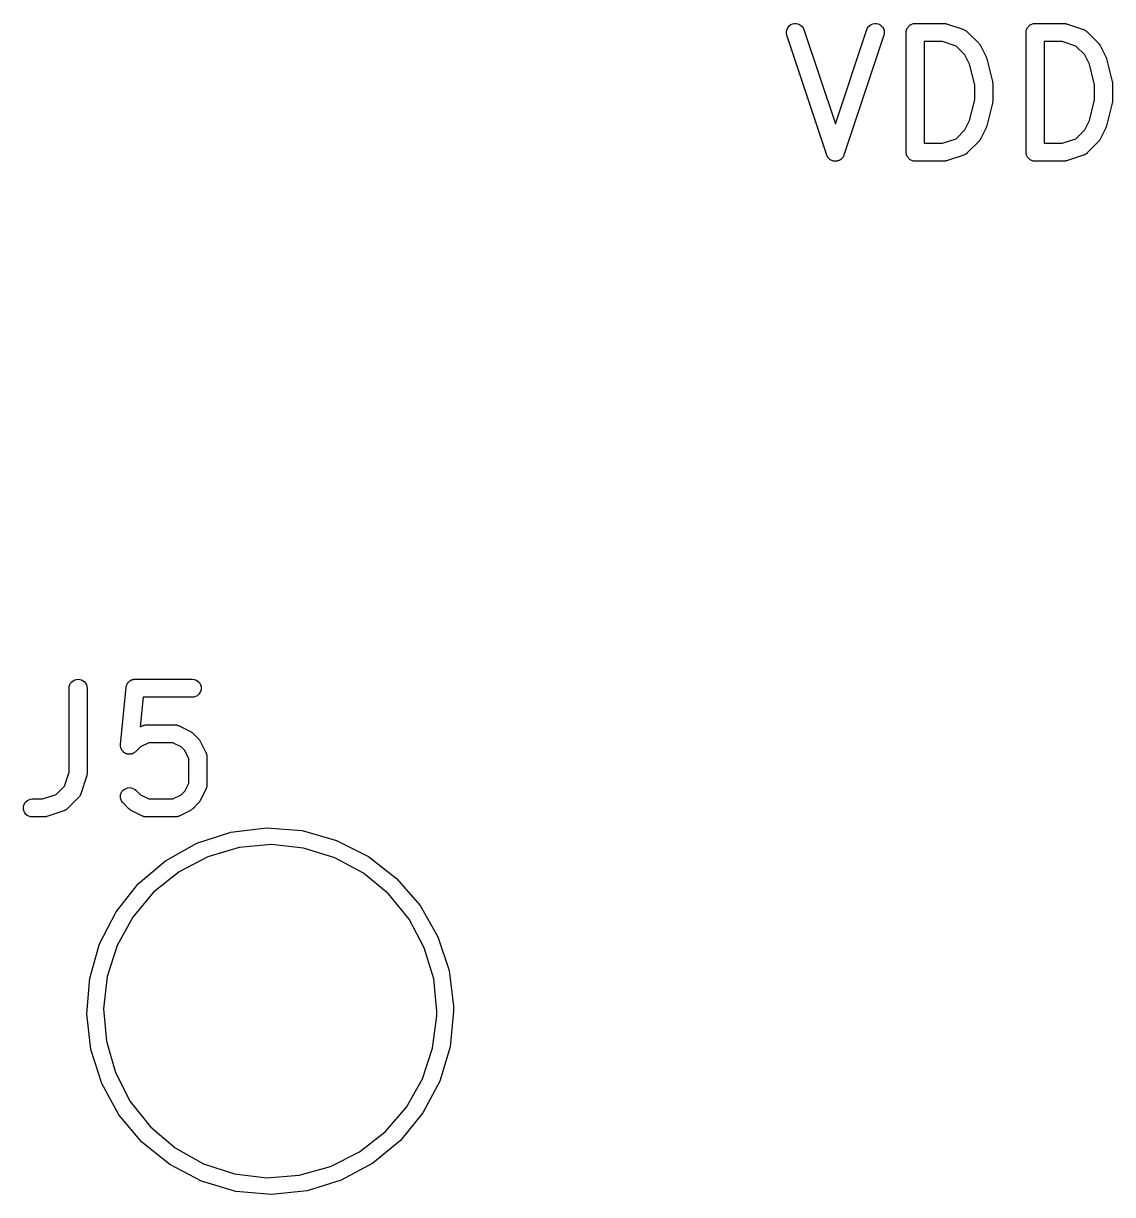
# Model space of a CAD drawing. Extents: x 123.1 to 175.8, y -128.4 to -81.3.
# Drawn here: x 162.32 to 171.4, y -119.86 to -110.09 of the extents above; entities that cross this region are included whole.
import ezdxf

# ---------------------------------------------------------------- set-up
doc = ezdxf.new("R2010")
doc.units = 0
doc.header["$MEASUREMENT"] = 0
doc.layers.add('BLACK', color=7, linetype='CONTINUOUS')

msp = doc.modelspace()

# ---------------------------------------------------------------- linework, layer by layer
at = {"layer": 'BLACK', "linetype": 'CONTINUOUS'}
for p, q in [((168.685, -110.147), (168.69, -110.133)), ((168.69, -110.133), (168.698, -110.121)), ((168.698, -110.121), (168.708, -110.11)), ((168.708, -110.11), (168.72, -110.102)), ((168.72, -110.102), (168.733, -110.096)), ((168.733, -110.096), (168.748, -110.093)), ((168.748, -110.093), (168.762, -110.093)), ((168.762, -110.093), (168.777, -110.095)), ((168.777, -110.095), (168.79, -110.1)), ((168.79, -110.1), (168.803, -110.108)), ((168.803, -110.108), (168.813, -110.118)), ((168.813, -110.118), (168.822, -110.13)), ((168.822, -110.13), (168.828, -110.144)), ((169.353, -110.143), (169.359, -110.129)), ((169.359, -110.129), (169.367, -110.118)), ((169.367, -110.118), (169.378, -110.108)), ((169.378, -110.108), (169.39, -110.1)), ((169.39, -110.1), (169.404, -110.095)), ((169.404, -110.095), (169.419, -110.093)), ((169.419, -110.093), (169.433, -110.093)), ((169.433, -110.093), (169.448, -110.096)), ((169.448, -110.096), (169.461, -110.102)), ((169.461, -110.102), (169.473, -110.111)), ((169.473, -110.111), (169.483, -110.122)), ((169.483, -110.122), (169.491, -110.134)), ((169.491, -110.134), (169.496, -110.148)), ((169.685, -110.145), (169.688, -110.138)), ((169.688, -110.138), (169.691, -110.132)), ((169.688, -110.138), (169.688, -110.138)), ((169.688, -110.138), (169.688, -110.138)), ((169.691, -110.132), (169.694, -110.125)), ((169.694, -110.125), (169.695, -110.125)), ((169.695, -110.125), (169.699, -110.12)), ((169.695, -110.125), (169.695, -110.125)), ((169.699, -110.12), (169.704, -110.114)), ((169.704, -110.114), (169.71, -110.109)), ((169.704, -110.114), (169.704, -110.114)), ((169.704, -110.114), (169.704, -110.114)), ((169.71, -110.109), (169.715, -110.105)), ((169.715, -110.105), (169.715, -110.105)), ((169.715, -110.105), (169.716, -110.105)), ((169.716, -110.105), (169.722, -110.101)), ((169.722, -110.101), (169.728, -110.098)), ((169.728, -110.098), (169.728, -110.098)), ((169.728, -110.098), (169.729, -110.098)), ((169.729, -110.098), (169.735, -110.096)), ((169.735, -110.096), (169.742, -110.094)), ((169.742, -110.094), (169.742, -110.094)), ((169.742, -110.094), (169.743, -110.094)), ((169.743, -110.094), (169.75, -110.093)), ((169.75, -110.093), (169.757, -110.092)), ((169.757, -110.092), (169.995, -110.092)), ((169.995, -110.092), (169.996, -110.092)), ((169.996, -110.092), (170, -110.093)), ((170, -110.093), (170.004, -110.093)), ((170.004, -110.093), (170.007, -110.094)), ((170.007, -110.094), (170.01, -110.094)), ((170.01, -110.094), (170.014, -110.095)), ((170.014, -110.095), (170.018, -110.096)), ((170.018, -110.096), (170.161, -110.144)), ((170.685, -110.145), (170.688, -110.138)), ((170.688, -110.138), (170.691, -110.132)), ((170.688, -110.138), (170.688, -110.138)), ((170.688, -110.138), (170.688, -110.138)), ((170.691, -110.132), (170.694, -110.125)), ((170.694, -110.125), (170.695, -110.125)), ((170.695, -110.125), (170.699, -110.12)), ((170.695, -110.125), (170.695, -110.125)), ((170.699, -110.12), (170.704, -110.114)), ((170.704, -110.114), (170.71, -110.109)), ((170.704, -110.114), (170.704, -110.114)), ((170.704, -110.114), (170.704, -110.114)), ((170.71, -110.109), (170.715, -110.105)), ((170.715, -110.105), (170.715, -110.105)), ((170.715, -110.105), (170.716, -110.105)), ((170.716, -110.105), (170.722, -110.101)), ((170.722, -110.101), (170.728, -110.098)), ((170.728, -110.098), (170.728, -110.098)), ((170.728, -110.098), (170.729, -110.098)), ((170.729, -110.098), (170.735, -110.096)), ((170.735, -110.096), (170.742, -110.094)), ((170.742, -110.094), (170.742, -110.094)), ((170.742, -110.094), (170.743, -110.094)), ((170.743, -110.094), (170.75, -110.093)), ((170.75, -110.093), (170.757, -110.092)), ((170.757, -110.092), (170.995, -110.092)), ((170.995, -110.092), (170.996, -110.092)), ((170.996, -110.092), (171, -110.093)), ((171, -110.093), (171.004, -110.093)), ((171.004, -110.093), (171.007, -110.094)), ((171.007, -110.094), (171.01, -110.094)), ((171.01, -110.094), (171.014, -110.095)), ((171.014, -110.095), (171.018, -110.096)), ((171.018, -110.096), (171.161, -110.144)), ((168.682, -110.161), (168.685, -110.147)), ((168.682, -110.176), (168.682, -110.161)), ((168.685, -110.19), (168.682, -110.176)), ((168.686, -110.191), (168.685, -110.19)), ((169.019, -111.191), (168.686, -110.191)), ((168.828, -110.144), (169.09, -110.93)), ((169.09, -110.93), (169.352, -110.144)), ((169.494, -110.191), (169.161, -111.191)), ((169.352, -110.144), (169.353, -110.143)), ((169.498, -110.177), (169.494, -110.191)), ((169.496, -110.148), (169.498, -110.162)), ((169.498, -110.162), (169.498, -110.177)), ((169.682, -110.159), (169.683, -110.152)), ((169.682, -110.166), (169.682, -110.159)), ((169.682, -110.167), (169.682, -110.166)), ((169.682, -111.167), (169.682, -110.167)), ((169.682, -110.167), (169.682, -110.167)), ((169.682, -110.167), (169.682, -110.167)), ((169.682, -110.167), (169.682, -110.167)), ((169.683, -110.152), (169.685, -110.145)), ((169.683, -110.152), (169.683, -110.152)), ((169.683, -110.152), (169.683, -110.152)), ((170.161, -110.144), (170.162, -110.144)), ((170.162, -110.144), (170.164, -110.145)), ((170.164, -110.145), (170.166, -110.146)), ((170.166, -110.146), (170.171, -110.148)), ((170.171, -110.148), (170.176, -110.15)), ((170.176, -110.15), (170.177, -110.152)), ((170.177, -110.152), (170.179, -110.153)), ((170.179, -110.153), (170.183, -110.156)), ((170.183, -110.156), (170.187, -110.159)), ((170.187, -110.159), (170.189, -110.161)), ((170.189, -110.161), (170.191, -110.162)), ((170.191, -110.162), (170.286, -110.257)), ((170.682, -110.159), (170.683, -110.152)), ((170.682, -110.166), (170.682, -110.159)), ((170.682, -110.167), (170.682, -110.166)), ((170.682, -111.167), (170.682, -110.167)), ((170.682, -110.167), (170.682, -110.167)), ((170.682, -110.167), (170.682, -110.167)), ((170.682, -110.167), (170.682, -110.167)), ((170.683, -110.152), (170.685, -110.145)), ((170.683, -110.152), (170.683, -110.152)), ((170.683, -110.152), (170.683, -110.152)), ((171.161, -110.144), (171.162, -110.144)), ((171.162, -110.144), (171.164, -110.145)), ((171.164, -110.145), (171.166, -110.146)), ((171.166, -110.146), (171.171, -110.148)), ((171.171, -110.148), (171.176, -110.15)), ((171.176, -110.15), (171.177, -110.152)), ((171.177, -110.152), (171.179, -110.153)), ((171.179, -110.153), (171.183, -110.156)), ((171.183, -110.156), (171.187, -110.159)), ((171.187, -110.159), (171.189, -110.161)), ((171.189, -110.161), (171.191, -110.162)), ((171.191, -110.162), (171.286, -110.257)), ((169.832, -110.242), (169.832, -111.092)), ((169.983, -110.242), (169.832, -110.242)), ((170.097, -110.281), (169.983, -110.242)), ((170.171, -110.355), (170.097, -110.281)), ((170.286, -110.257), (170.287, -110.258)), ((170.287, -110.258), (170.289, -110.261)), ((170.289, -110.261), (170.292, -110.264)), ((170.292, -110.264), (170.294, -110.267)), ((170.294, -110.267), (170.296, -110.269)), ((170.296, -110.269), (170.298, -110.273)), ((170.298, -110.273), (170.3, -110.277)), ((170.3, -110.277), (170.348, -110.372)), ((170.832, -110.242), (170.832, -111.092)), ((170.983, -110.242), (170.832, -110.242)), ((171.097, -110.281), (170.983, -110.242)), ((171.171, -110.355), (171.097, -110.281)), ((171.286, -110.257), (171.287, -110.258)), ((171.287, -110.258), (171.289, -110.261)), ((171.289, -110.261), (171.292, -110.264)), ((171.292, -110.264), (171.294, -110.267)), ((171.294, -110.267), (171.296, -110.269)), ((171.296, -110.269), (171.298, -110.273)), ((171.298, -110.273), (171.3, -110.277)), ((171.3, -110.277), (171.348, -110.372)), ((170.21, -110.432), (170.171, -110.355)), ((170.253, -110.605), (170.21, -110.432)), ((170.348, -110.372), (170.348, -110.373)), ((170.348, -110.373), (170.348, -110.373)), ((170.348, -110.373), (170.348, -110.373)), ((170.348, -110.373), (170.351, -110.38)), ((170.351, -110.38), (170.353, -110.387)), ((170.353, -110.387), (170.353, -110.387)), ((170.353, -110.387), (170.353, -110.387)), ((170.353, -110.387), (170.401, -110.578)), ((171.21, -110.432), (171.171, -110.355)), ((171.253, -110.605), (171.21, -110.432)), ((171.348, -110.372), (171.348, -110.373)), ((171.348, -110.373), (171.348, -110.373)), ((171.348, -110.373), (171.348, -110.373)), ((171.348, -110.373), (171.351, -110.38)), ((171.351, -110.38), (171.353, -110.387)), ((171.353, -110.387), (171.353, -110.387)), ((171.353, -110.387), (171.353, -110.387)), ((171.353, -110.387), (171.401, -110.578)), ((170.253, -110.73), (170.253, -110.605)), ((170.401, -110.578), (170.401, -110.579)), ((170.401, -110.579), (170.401, -110.58)), ((170.401, -110.58), (170.402, -110.581)), ((170.402, -110.581), (170.402, -110.587)), ((170.402, -110.587), (170.403, -110.593)), ((170.403, -110.593), (170.403, -110.595)), ((170.403, -110.595), (170.403, -110.596)), ((170.403, -110.596), (170.403, -110.739)), ((171.253, -110.73), (171.253, -110.605)), ((171.401, -110.578), (171.401, -110.579)), ((171.401, -110.579), (171.401, -110.58)), ((171.401, -110.58), (171.402, -110.581)), ((171.402, -110.581), (171.402, -110.587)), ((171.402, -110.587), (171.403, -110.593)), ((171.403, -110.593), (171.403, -110.595)), ((171.403, -110.595), (171.403, -110.596)), ((171.403, -110.596), (171.403, -110.739)), ((170.21, -110.903), (170.253, -110.73)), ((170.401, -110.757), (170.353, -110.947)), ((170.402, -110.748), (170.401, -110.754)), ((170.401, -110.754), (170.401, -110.756)), ((170.401, -110.756), (170.401, -110.757)), ((170.403, -110.743), (170.402, -110.748)), ((170.403, -110.739), (170.403, -110.74)), ((170.403, -110.74), (170.403, -110.741)), ((170.403, -110.741), (170.403, -110.743)), ((171.21, -110.903), (171.253, -110.73)), ((171.401, -110.757), (171.353, -110.947)), ((171.402, -110.748), (171.401, -110.754)), ((171.401, -110.754), (171.401, -110.756)), ((171.401, -110.756), (171.401, -110.757)), ((171.403, -110.743), (171.402, -110.748)), ((171.403, -110.739), (171.403, -110.74)), ((171.403, -110.74), (171.403, -110.741)), ((171.403, -110.741), (171.403, -110.743)), ((170.171, -110.98), (170.21, -110.903)), ((171.171, -110.98), (171.21, -110.903)), ((170.097, -111.054), (170.171, -110.98)), ((170.348, -110.963), (170.3, -111.058)), ((170.35, -110.956), (170.348, -110.962)), ((170.348, -110.962), (170.348, -110.963)), ((170.348, -110.963), (170.348, -110.963)), ((170.353, -110.949), (170.35, -110.956)), ((170.353, -110.947), (170.353, -110.948)), ((170.353, -110.948), (170.353, -110.949)), ((170.353, -110.949), (170.353, -110.949)), ((171.097, -111.054), (171.171, -110.98)), ((171.348, -110.963), (171.3, -111.058)), ((171.35, -110.956), (171.348, -110.962)), ((171.348, -110.962), (171.348, -110.963)), ((171.348, -110.963), (171.348, -110.963)), ((171.353, -110.949), (171.35, -110.956)), ((171.353, -110.947), (171.353, -110.948)), ((171.353, -110.948), (171.353, -110.949)), ((171.353, -110.949), (171.353, -110.949)), ((169.832, -111.092), (169.983, -111.092)), ((169.983, -111.092), (170.097, -111.054)), ((170.286, -111.078), (170.191, -111.173)), ((170.289, -111.074), (170.286, -111.078)), ((170.291, -111.071), (170.289, -111.074)), ((170.293, -111.069), (170.291, -111.071)), ((170.295, -111.066), (170.293, -111.069)), ((170.297, -111.063), (170.295, -111.066)), ((170.299, -111.059), (170.297, -111.063)), ((170.3, -111.058), (170.299, -111.059)), ((170.832, -111.092), (170.983, -111.092)), ((170.983, -111.092), (171.097, -111.054)), ((171.286, -111.078), (171.191, -111.173)), ((171.289, -111.074), (171.286, -111.078)), ((171.291, -111.071), (171.289, -111.074)), ((171.293, -111.069), (171.291, -111.071)), ((171.295, -111.066), (171.293, -111.069)), ((171.297, -111.063), (171.295, -111.066)), ((171.299, -111.059), (171.297, -111.063)), ((171.3, -111.058), (171.299, -111.059)), ((169.021, -111.196), (169.019, -111.191)), ((169.023, -111.201), (169.021, -111.196)), ((169.024, -111.203), (169.023, -111.201)), ((169.025, -111.204), (169.024, -111.203)), ((169.028, -111.209), (169.025, -111.204)), ((169.031, -111.213), (169.028, -111.209)), ((169.032, -111.215), (169.031, -111.213)), ((169.033, -111.216), (169.032, -111.215)), ((169.037, -111.22), (169.033, -111.216)), ((169.147, -111.215), (169.146, -111.217)), ((169.149, -111.214), (169.147, -111.215)), ((169.152, -111.21), (169.149, -111.214)), ((169.155, -111.205), (169.152, -111.21)), ((169.156, -111.203), (169.155, -111.205)), ((169.157, -111.202), (169.156, -111.203)), ((169.159, -111.197), (169.157, -111.202)), ((169.161, -111.192), (169.159, -111.197)), ((169.161, -111.191), (169.161, -111.192)), ((169.682, -111.174), (169.682, -111.167)), ((169.683, -111.181), (169.682, -111.174)), ((169.683, -111.182), (169.683, -111.181)), ((169.685, -111.189), (169.683, -111.182)), ((169.683, -111.182), (169.683, -111.182)), ((169.687, -111.195), (169.685, -111.189)), ((169.687, -111.196), (169.687, -111.195)), ((169.691, -111.202), (169.687, -111.196)), ((169.687, -111.196), (169.687, -111.196)), ((169.694, -111.208), (169.691, -111.202)), ((169.694, -111.209), (169.694, -111.208)), ((169.699, -111.214), (169.694, -111.209)), ((169.694, -111.209), (169.694, -111.209)), ((169.703, -111.22), (169.699, -111.214)), ((170.161, -111.191), (170.018, -111.239)), ((170.163, -111.19), (170.161, -111.191)), ((170.165, -111.189), (170.163, -111.19)), ((170.17, -111.187), (170.165, -111.189)), ((170.175, -111.185), (170.17, -111.187)), ((170.177, -111.184), (170.175, -111.185)), ((170.178, -111.183), (170.177, -111.184)), ((170.182, -111.179), (170.178, -111.183)), ((170.187, -111.177), (170.182, -111.179)), ((170.188, -111.175), (170.187, -111.177)), ((170.19, -111.174), (170.188, -111.175)), ((170.191, -111.173), (170.19, -111.174)), ((170.682, -111.174), (170.682, -111.167)), ((170.683, -111.181), (170.682, -111.174)), ((170.683, -111.182), (170.683, -111.181)), ((170.685, -111.189), (170.683, -111.182)), ((170.683, -111.182), (170.683, -111.182)), ((170.687, -111.195), (170.685, -111.189)), ((170.687, -111.196), (170.687, -111.195)), ((170.691, -111.202), (170.687, -111.196)), ((170.687, -111.196), (170.687, -111.196)), ((170.694, -111.208), (170.691, -111.202)), ((170.694, -111.209), (170.694, -111.208)), ((170.699, -111.214), (170.694, -111.209)), ((170.694, -111.209), (170.694, -111.209)), ((170.703, -111.22), (170.699, -111.214)), ((171.161, -111.191), (171.018, -111.239)), ((171.163, -111.19), (171.161, -111.191)), ((171.165, -111.189), (171.163, -111.19)), ((171.17, -111.187), (171.165, -111.189)), ((171.175, -111.185), (171.17, -111.187)), ((171.177, -111.184), (171.175, -111.185)), ((171.178, -111.183), (171.177, -111.184)), ((171.182, -111.179), (171.178, -111.183)), ((171.187, -111.177), (171.182, -111.179)), ((171.188, -111.175), (171.187, -111.177)), ((171.19, -111.174), (171.188, -111.175)), ((171.191, -111.173), (171.19, -111.174)), ((169.041, -111.224), (169.037, -111.22)), ((169.042, -111.225), (169.041, -111.224)), ((169.044, -111.227), (169.042, -111.225)), ((169.048, -111.229), (169.044, -111.227)), ((169.052, -111.232), (169.048, -111.229)), ((169.054, -111.233), (169.052, -111.232)), ((169.056, -111.234), (169.054, -111.233)), ((169.061, -111.236), (169.056, -111.234)), ((169.066, -111.238), (169.061, -111.236)), ((169.068, -111.239), (169.066, -111.238)), ((169.07, -111.24), (169.068, -111.239)), ((169.075, -111.241), (169.07, -111.24)), ((169.08, -111.242), (169.075, -111.241)), ((169.082, -111.242), (169.08, -111.242)), ((169.084, -111.242), (169.082, -111.242)), ((169.089, -111.242), (169.084, -111.242)), ((169.095, -111.242), (169.089, -111.242)), ((169.097, -111.242), (169.095, -111.242)), ((169.099, -111.242), (169.097, -111.242)), ((169.104, -111.241), (169.099, -111.242)), ((169.109, -111.24), (169.104, -111.241)), ((169.111, -111.239), (169.109, -111.24)), ((169.113, -111.239), (169.111, -111.239)), ((169.118, -111.237), (169.113, -111.239)), ((169.123, -111.235), (169.118, -111.237)), ((169.125, -111.234), (169.123, -111.235)), ((169.127, -111.233), (169.125, -111.234)), ((169.131, -111.23), (169.127, -111.233)), ((169.135, -111.227), (169.131, -111.23)), ((169.137, -111.226), (169.135, -111.227)), ((169.139, -111.224), (169.137, -111.226)), ((169.142, -111.221), (169.139, -111.224)), ((169.146, -111.217), (169.142, -111.221)), ((169.709, -111.225), (169.703, -111.22)), ((169.703, -111.22), (169.703, -111.22)), ((169.703, -111.22), (169.703, -111.22)), ((169.714, -111.229), (169.709, -111.225)), ((169.715, -111.229), (169.714, -111.229)), ((169.715, -111.23), (169.715, -111.229)), ((169.721, -111.233), (169.715, -111.23)), ((169.727, -111.236), (169.721, -111.233)), ((169.728, -111.237), (169.727, -111.236)), ((169.727, -111.236), (169.727, -111.236)), ((169.734, -111.239), (169.728, -111.237)), ((169.741, -111.241), (169.734, -111.239)), ((169.742, -111.241), (169.741, -111.241)), ((169.741, -111.241), (169.741, -111.241)), ((169.749, -111.242), (169.742, -111.241)), ((169.756, -111.242), (169.749, -111.242)), ((169.757, -111.242), (169.756, -111.242)), ((169.756, -111.242), (169.756, -111.242)), ((169.756, -111.242), (169.756, -111.242)), ((169.756, -111.242), (169.756, -111.242)), ((169.995, -111.242), (169.757, -111.242)), ((169.999, -111.242), (169.995, -111.242)), ((170.003, -111.242), (169.999, -111.242)), ((170.006, -111.241), (170.003, -111.242)), ((170.009, -111.241), (170.006, -111.241)), ((170.013, -111.24), (170.009, -111.241)), ((170.017, -111.239), (170.013, -111.24)), ((170.018, -111.239), (170.017, -111.239)), ((170.709, -111.225), (170.703, -111.22)), ((170.703, -111.22), (170.703, -111.22)), ((170.703, -111.22), (170.703, -111.22)), ((170.714, -111.229), (170.709, -111.225)), ((170.715, -111.229), (170.714, -111.229)), ((170.715, -111.23), (170.715, -111.229)), ((170.721, -111.233), (170.715, -111.23)), ((170.727, -111.236), (170.721, -111.233)), ((170.728, -111.237), (170.727, -111.236)), ((170.727, -111.236), (170.727, -111.236)), ((170.734, -111.239), (170.728, -111.237)), ((170.741, -111.241), (170.734, -111.239)), ((170.742, -111.241), (170.741, -111.241)), ((170.741, -111.241), (170.741, -111.241)), ((170.749, -111.242), (170.742, -111.241)), ((170.756, -111.242), (170.749, -111.242)), ((170.757, -111.242), (170.756, -111.242)), ((170.756, -111.242), (170.756, -111.242)), ((170.756, -111.242), (170.756, -111.242)), ((170.756, -111.242), (170.756, -111.242)), ((170.995, -111.242), (170.757, -111.242)), ((170.999, -111.242), (170.995, -111.242)), ((171.003, -111.242), (170.999, -111.242)), ((171.006, -111.241), (171.003, -111.242)), ((171.009, -111.241), (171.006, -111.241)), ((171.013, -111.24), (171.009, -111.241)), ((171.017, -111.239), (171.013, -111.24)), ((171.018, -111.239), (171.017, -111.239)), ((162.698, -115.624), (162.703, -115.61)), ((162.703, -115.61), (162.71, -115.597)), ((162.71, -115.597), (162.719, -115.586)), ((162.719, -115.586), (162.731, -115.577)), ((162.731, -115.577), (162.744, -115.57)), ((162.744, -115.57), (162.758, -115.566)), ((162.758, -115.566), (162.772, -115.564)), ((162.772, -115.564), (162.787, -115.566)), ((162.787, -115.566), (162.801, -115.57)), ((162.801, -115.57), (162.814, -115.577)), ((162.814, -115.577), (162.825, -115.587)), ((162.825, -115.587), (162.834, -115.598)), ((162.834, -115.598), (162.841, -115.611)), ((162.841, -115.611), (162.845, -115.625)), ((163.176, -115.617), (163.178, -115.614)), ((163.178, -115.614), (163.179, -115.61)), ((163.179, -115.61), (163.181, -115.607)), ((163.181, -115.607), (163.182, -115.603)), ((163.182, -115.603), (163.184, -115.6)), ((163.184, -115.6), (163.186, -115.597)), ((163.186, -115.597), (163.188, -115.594)), ((163.188, -115.594), (163.19, -115.591)), ((163.19, -115.591), (163.193, -115.589)), ((163.193, -115.589), (163.195, -115.586)), ((163.195, -115.586), (163.198, -115.584)), ((163.198, -115.584), (163.201, -115.581)), ((163.201, -115.581), (163.204, -115.579)), ((163.204, -115.579), (163.206, -115.577)), ((163.206, -115.577), (163.21, -115.575)), ((163.21, -115.575), (163.213, -115.573)), ((163.213, -115.573), (163.216, -115.572)), ((163.216, -115.572), (163.219, -115.57)), ((163.219, -115.57), (163.223, -115.569)), ((163.223, -115.569), (163.227, -115.567)), ((163.227, -115.567), (163.23, -115.567)), ((163.23, -115.567), (163.233, -115.566)), ((163.233, -115.566), (163.237, -115.565)), ((163.237, -115.565), (163.241, -115.565)), ((163.241, -115.565), (163.245, -115.565)), ((163.245, -115.565), (163.248, -115.564)), ((163.248, -115.564), (163.724, -115.564)), ((163.724, -115.564), (163.725, -115.564)), ((163.725, -115.564), (163.74, -115.566)), ((163.74, -115.566), (163.754, -115.57)), ((163.754, -115.57), (163.766, -115.577)), ((163.766, -115.577), (163.778, -115.587)), ((163.778, -115.587), (163.787, -115.598)), ((163.787, -115.598), (163.794, -115.611)), ((163.794, -115.611), (163.798, -115.625)), ((162.697, -115.638), (162.698, -115.624)), ((162.697, -115.639), (162.697, -115.638)), ((162.697, -116.341), (162.697, -115.639)), ((162.845, -115.625), (162.847, -115.639)), ((162.847, -115.639), (162.847, -116.354)), ((163.126, -116.108), (163.173, -115.632)), ((163.173, -115.631), (163.174, -115.628)), ((163.173, -115.632), (163.173, -115.631)), ((163.174, -115.624), (163.176, -115.62)), ((163.174, -115.628), (163.174, -115.624)), ((163.176, -115.62), (163.176, -115.617)), ((163.753, -115.709), (163.739, -115.713)), ((163.766, -115.702), (163.753, -115.709)), ((163.777, -115.693), (163.766, -115.702)), ((163.786, -115.681), (163.777, -115.693)), ((163.793, -115.668), (163.786, -115.681)), ((163.798, -115.654), (163.793, -115.668)), ((163.798, -115.625), (163.799, -115.64)), ((163.799, -115.64), (163.798, -115.654)), ((163.316, -115.714), (163.291, -115.963)), ((163.724, -115.714), (163.316, -115.714)), ((163.739, -115.713), (163.724, -115.714)), ((163.291, -115.963), (163.31, -115.953)), ((163.31, -115.953), (163.313, -115.952)), ((163.31, -115.953), (163.31, -115.953)), ((163.313, -115.952), (163.315, -115.951)), ((163.315, -115.951), (163.319, -115.95)), ((163.319, -115.95), (163.324, -115.948)), ((163.324, -115.948), (163.326, -115.947)), ((163.326, -115.947), (163.329, -115.947)), ((163.329, -115.947), (163.334, -115.946)), ((163.334, -115.946), (163.339, -115.945)), ((163.339, -115.945), (163.341, -115.946)), ((163.341, -115.946), (163.343, -115.945)), ((163.343, -115.945), (163.581, -115.945)), ((163.581, -115.945), (163.582, -115.945)), ((163.582, -115.945), (163.584, -115.946)), ((163.584, -115.946), (163.587, -115.946)), ((163.587, -115.946), (163.592, -115.946)), ((163.592, -115.946), (163.597, -115.947)), ((163.597, -115.947), (163.599, -115.948)), ((163.599, -115.948), (163.601, -115.948)), ((163.601, -115.948), (163.606, -115.95)), ((163.606, -115.95), (163.611, -115.951)), ((163.611, -115.951), (163.613, -115.952)), ((163.613, -115.952), (163.615, -115.953)), ((163.615, -115.953), (163.71, -116.001)), ((163.71, -116.001), (163.711, -116.001)), ((163.711, -116.001), (163.714, -116.004)), ((163.714, -116.004), (163.718, -116.006)), ((163.361, -116.095), (163.292, -116.13)), ((163.563, -116.095), (163.361, -116.095)), ((163.632, -116.13), (163.563, -116.095)), ((163.718, -116.006), (163.721, -116.008)), ((163.721, -116.008), (163.723, -116.009)), ((163.723, -116.009), (163.726, -116.012)), ((163.726, -116.012), (163.729, -116.015)), ((163.729, -116.015), (163.777, -116.063)), ((163.777, -116.063), (163.778, -116.063)), ((163.778, -116.063), (163.78, -116.067)), ((163.78, -116.067), (163.783, -116.07)), ((163.783, -116.07), (163.785, -116.072)), ((163.785, -116.072), (163.787, -116.075)), ((163.787, -116.075), (163.789, -116.078)), ((163.789, -116.078), (163.791, -116.082)), ((163.791, -116.082), (163.839, -116.177)), ((163.125, -116.115), (163.126, -116.112)), ((163.126, -116.119), (163.125, -116.115)), ((163.126, -116.112), (163.126, -116.108)), ((163.126, -116.123), (163.126, -116.119)), ((163.126, -116.126), (163.126, -116.123)), ((163.127, -116.13), (163.126, -116.126)), ((163.128, -116.133), (163.127, -116.13)), ((163.128, -116.137), (163.128, -116.133)), ((163.13, -116.14), (163.128, -116.137)), ((163.131, -116.144), (163.13, -116.14)), ((163.133, -116.147), (163.131, -116.144)), ((163.134, -116.151), (163.133, -116.147)), ((163.136, -116.154), (163.134, -116.151)), ((163.138, -116.157), (163.136, -116.154)), ((163.14, -116.16), (163.138, -116.157)), ((163.142, -116.163), (163.14, -116.16)), ((163.145, -116.165), (163.142, -116.163)), ((163.147, -116.168), (163.145, -116.165)), ((163.15, -116.171), (163.147, -116.168)), ((163.152, -116.173), (163.15, -116.171)), ((163.155, -116.175), (163.152, -116.173)), ((163.158, -116.178), (163.155, -116.175)), ((163.161, -116.179), (163.158, -116.178)), ((163.164, -116.181), (163.161, -116.179)), ((163.168, -116.183), (163.164, -116.181)), ((163.171, -116.185), (163.168, -116.183)), ((163.174, -116.186), (163.171, -116.185)), ((163.178, -116.187), (163.174, -116.186)), ((163.181, -116.188), (163.178, -116.187)), ((163.185, -116.189), (163.181, -116.188)), ((163.189, -116.189), (163.185, -116.189)), ((163.192, -116.19), (163.189, -116.189)), ((163.196, -116.19), (163.192, -116.19)), ((163.199, -116.191), (163.196, -116.19)), ((163.203, -116.19), (163.199, -116.191)), ((163.207, -116.19), (163.203, -116.19)), ((163.21, -116.19), (163.207, -116.19)), ((163.214, -116.189), (163.21, -116.19)), ((163.218, -116.188), (163.214, -116.189)), ((163.221, -116.188), (163.218, -116.188)), ((163.225, -116.186), (163.221, -116.188)), ((163.228, -116.185), (163.225, -116.186)), ((163.231, -116.183), (163.228, -116.185)), ((163.235, -116.182), (163.231, -116.183)), ((163.238, -116.18), (163.235, -116.182)), ((163.241, -116.178), (163.238, -116.18)), ((163.244, -116.176), (163.241, -116.178)), ((163.247, -116.174), (163.244, -116.176)), ((163.25, -116.172), (163.247, -116.174)), ((163.253, -116.169), (163.25, -116.172)), ((163.292, -116.13), (163.253, -116.169)), ((163.253, -116.169), (163.253, -116.169)), ((163.662, -116.16), (163.632, -116.13)), ((163.697, -116.229), (163.662, -116.16)), ((163.839, -116.177), (163.839, -116.178)), ((163.839, -116.178), (163.84, -116.18)), ((163.84, -116.18), (163.841, -116.182)), ((163.841, -116.182), (163.842, -116.187)), ((163.842, -116.187), (163.844, -116.192)), ((163.844, -116.192), (163.845, -116.194)), ((163.845, -116.194), (163.845, -116.196)), ((163.845, -116.196), (163.846, -116.201)), ((163.697, -116.431), (163.697, -116.229)), ((163.846, -116.201), (163.847, -116.206)), ((163.847, -116.206), (163.846, -116.209)), ((163.846, -116.209), (163.847, -116.211)), ((163.847, -116.211), (163.847, -116.449)), ((162.658, -116.456), (162.697, -116.341)), ((162.843, -116.377), (162.795, -116.52)), ((162.844, -116.373), (162.843, -116.377)), ((162.845, -116.369), (162.844, -116.373)), ((162.846, -116.363), (162.845, -116.366)), ((162.845, -116.366), (162.845, -116.369)), ((162.847, -116.355), (162.846, -116.359)), ((162.846, -116.359), (162.846, -116.363)), ((162.847, -116.354), (162.847, -116.355)), ((162.588, -116.526), (162.658, -116.456)), ((163.138, -116.502), (163.148, -116.491)), ((163.148, -116.491), (163.159, -116.482)), ((163.159, -116.482), (163.172, -116.475)), ((163.172, -116.475), (163.186, -116.471)), ((163.186, -116.471), (163.201, -116.469)), ((163.201, -116.469), (163.215, -116.471)), ((163.215, -116.471), (163.229, -116.475)), ((163.229, -116.475), (163.242, -116.482)), ((163.242, -116.482), (163.253, -116.491)), ((163.253, -116.491), (163.292, -116.53)), ((163.662, -116.5), (163.697, -116.431)), ((163.839, -116.482), (163.791, -116.578)), ((163.84, -116.48), (163.839, -116.482)), ((163.841, -116.478), (163.84, -116.48)), ((163.842, -116.474), (163.841, -116.478)), ((163.844, -116.469), (163.842, -116.474)), ((163.845, -116.464), (163.844, -116.467)), ((163.844, -116.467), (163.844, -116.469)), ((163.846, -116.459), (163.845, -116.464)), ((163.847, -116.45), (163.846, -116.452)), ((163.846, -116.452), (163.846, -116.454)), ((163.846, -116.454), (163.846, -116.459)), ((163.847, -116.449), (163.847, -116.45)), ((162.329, -116.597), (162.338, -116.586)), ((162.338, -116.586), (162.349, -116.577)), ((162.349, -116.577), (162.362, -116.57)), ((162.362, -116.57), (162.376, -116.566)), ((162.376, -116.566), (162.391, -116.564)), ((162.391, -116.564), (162.474, -116.564)), ((162.474, -116.564), (162.588, -116.526)), ((162.777, -116.55), (162.682, -116.645)), ((162.778, -116.548), (162.777, -116.55)), ((162.78, -116.546), (162.778, -116.548)), ((162.783, -116.542), (162.78, -116.546)), ((162.786, -116.538), (162.783, -116.542)), ((162.787, -116.536), (162.786, -116.538)), ((162.789, -116.535), (162.787, -116.536)), ((162.791, -116.53), (162.789, -116.535)), ((162.793, -116.525), (162.791, -116.53)), ((162.794, -116.523), (162.793, -116.525)), ((162.795, -116.521), (162.794, -116.523)), ((162.795, -116.52), (162.795, -116.521)), ((163.125, -116.543), (163.127, -116.529)), ((163.127, -116.558), (163.125, -116.543)), ((163.127, -116.529), (163.131, -116.515)), ((163.131, -116.572), (163.127, -116.558)), ((163.131, -116.515), (163.138, -116.502)), ((163.137, -116.585), (163.131, -116.572)), ((163.146, -116.596), (163.137, -116.585)), ((163.292, -116.53), (163.361, -116.564)), ((163.361, -116.564), (163.563, -116.564)), ((163.563, -116.564), (163.632, -116.53)), ((163.632, -116.53), (163.662, -116.5)), ((163.783, -116.591), (163.78, -116.594)), ((163.784, -116.588), (163.783, -116.591)), ((163.786, -116.586), (163.784, -116.588)), ((163.788, -116.582), (163.786, -116.586)), ((163.791, -116.579), (163.788, -116.582)), ((163.791, -116.578), (163.791, -116.579)), ((162.316, -116.639), (162.317, -116.624)), ((162.317, -116.653), (162.316, -116.639)), ((162.317, -116.624), (162.322, -116.61)), ((162.321, -116.667), (162.317, -116.653)), ((162.328, -116.68), (162.321, -116.667)), ((162.322, -116.61), (162.329, -116.597)), ((162.337, -116.692), (162.328, -116.68)), ((162.653, -116.663), (162.51, -116.711)), ((162.655, -116.662), (162.653, -116.663)), ((162.657, -116.661), (162.655, -116.662)), ((162.661, -116.659), (162.657, -116.661)), ((162.666, -116.657), (162.661, -116.659)), ((162.668, -116.656), (162.666, -116.657)), ((162.67, -116.655), (162.668, -116.656)), ((162.674, -116.651), (162.67, -116.655)), ((162.678, -116.649), (162.674, -116.651)), ((162.679, -116.647), (162.678, -116.649)), ((162.681, -116.646), (162.679, -116.647)), ((162.682, -116.645), (162.681, -116.646)), ((163.147, -116.597), (163.146, -116.596)), ((163.195, -116.645), (163.147, -116.597)), ((163.198, -116.647), (163.195, -116.645)), ((163.201, -116.65), (163.198, -116.647)), ((163.204, -116.652), (163.201, -116.65)), ((163.206, -116.654), (163.204, -116.652)), ((163.21, -116.656), (163.206, -116.654)), ((163.213, -116.658), (163.21, -116.656)), ((163.214, -116.659), (163.213, -116.658)), ((163.31, -116.706), (163.214, -116.659)), ((163.71, -116.659), (163.615, -116.706)), ((163.714, -116.657), (163.71, -116.659)), ((163.717, -116.655), (163.714, -116.657)), ((163.72, -116.653), (163.717, -116.655)), ((163.722, -116.651), (163.72, -116.653)), ((163.725, -116.648), (163.722, -116.651)), ((163.729, -116.646), (163.725, -116.648)), ((163.777, -116.597), (163.729, -116.645)), ((163.729, -116.645), (163.729, -116.646)), ((163.78, -116.594), (163.777, -116.597)), ((162.348, -116.701), (162.337, -116.692)), ((162.361, -116.708), (162.348, -116.701)), ((162.375, -116.713), (162.361, -116.708)), ((162.39, -116.714), (162.375, -116.713)), ((162.391, -116.714), (162.39, -116.714)), ((162.486, -116.714), (162.391, -116.714)), ((162.49, -116.714), (162.486, -116.714)), ((162.494, -116.714), (162.49, -116.714)), ((162.497, -116.713), (162.494, -116.714)), ((162.501, -116.713), (162.497, -116.713)), ((162.505, -116.712), (162.501, -116.713)), ((162.509, -116.711), (162.505, -116.712)), ((162.51, -116.711), (162.509, -116.711)), ((163.312, -116.707), (163.31, -116.706)), ((163.314, -116.708), (163.312, -116.707)), ((163.318, -116.71), (163.314, -116.708)), ((163.323, -116.712), (163.318, -116.71)), ((163.325, -116.712), (163.323, -116.712)), ((163.328, -116.713), (163.325, -116.712)), ((163.333, -116.713), (163.328, -116.713)), ((163.338, -116.714), (163.333, -116.713)), ((163.34, -116.714), (163.338, -116.714)), ((163.342, -116.714), (163.34, -116.714)), ((163.343, -116.714), (163.342, -116.714)), ((163.581, -116.714), (163.343, -116.714)), ((163.583, -116.714), (163.581, -116.714)), ((163.586, -116.714), (163.583, -116.714)), ((163.591, -116.713), (163.586, -116.714)), ((163.596, -116.713), (163.591, -116.713)), ((163.598, -116.712), (163.596, -116.713)), ((163.6, -116.712), (163.598, -116.712)), ((163.605, -116.71), (163.6, -116.712)), ((163.61, -116.709), (163.605, -116.71)), ((163.612, -116.708), (163.61, -116.709)), ((163.614, -116.707), (163.612, -116.708)), ((163.615, -116.706), (163.614, -116.707)), ((163.762, -116.933), (164.046, -116.841)), ((164.046, -116.841), (164.343, -116.805)), ((164.343, -116.805), (164.641, -116.828)), ((164.641, -116.828), (164.928, -116.909)), ((163.502, -117.079), (163.762, -116.933)), ((164.115, -116.97), (163.854, -117.046)), ((164.385, -116.945), (164.115, -116.97)), ((164.654, -116.973), (164.385, -116.945)), ((164.914, -117.054), (164.654, -116.973)), ((164.928, -116.909), (165.195, -117.043)), ((163.274, -117.272), (163.502, -117.079)), ((163.854, -117.046), (163.614, -117.172)), ((165.152, -117.183), (164.914, -117.054)), ((165.195, -117.043), (165.43, -117.227)), ((163.614, -117.172), (163.402, -117.342)), ((163.089, -117.506), (163.274, -117.272)), ((165.361, -117.356), (165.152, -117.183)), ((165.43, -117.227), (165.625, -117.453)), ((163.402, -117.342), (163.228, -117.55)), ((165.533, -117.566), (165.361, -117.356)), ((165.625, -117.453), (165.773, -117.713)), ((162.952, -117.772), (163.089, -117.506)), ((163.228, -117.55), (163.097, -117.787)), ((165.66, -117.805), (165.533, -117.566)), ((165.773, -117.713), (165.867, -117.996)), ((162.87, -118.059), (162.952, -117.772)), ((163.097, -117.787), (163.015, -118.046)), ((165.739, -118.065), (165.66, -117.805)), ((163.015, -118.046), (162.985, -118.316)), ((165.867, -117.996), (165.904, -118.292)), ((162.845, -118.356), (162.87, -118.059)), ((165.765, -118.335), (165.739, -118.065)), ((162.985, -118.316), (163.008, -118.586)), ((165.764, -118.374), (165.765, -118.335)), ((165.905, -118.335), (165.876, -118.632)), ((165.904, -118.292), (165.905, -118.335)), ((162.878, -118.653), (162.845, -118.356)), ((165.73, -118.643), (165.764, -118.374)), ((163.008, -118.586), (163.083, -118.847)), ((165.645, -118.9), (165.73, -118.643)), ((165.876, -118.632), (165.79, -118.918)), ((162.969, -118.938), (162.878, -118.653)), ((163.083, -118.847), (163.207, -119.088)), ((165.511, -119.136), (165.645, -118.9)), ((165.79, -118.918), (165.649, -119.182)), ((163.113, -119.199), (162.969, -118.938)), ((163.207, -119.088), (163.375, -119.301)), ((163.305, -119.428), (163.113, -119.199)), ((165.334, -119.342), (165.511, -119.136)), ((165.649, -119.182), (165.461, -119.413)), ((163.375, -119.301), (163.582, -119.476)), ((165.12, -119.509), (165.334, -119.342)), ((165.461, -119.413), (165.231, -119.603)), ((163.537, -119.615), (163.305, -119.428)), ((163.582, -119.476), (163.819, -119.609)), ((164.878, -119.631), (165.12, -119.509)), ((163.802, -119.754), (163.537, -119.615)), ((163.819, -119.609), (164.077, -119.693)), ((165.231, -119.603), (164.968, -119.745)), ((164.077, -119.693), (164.346, -119.725)), ((164.346, -119.725), (164.616, -119.704)), ((164.616, -119.704), (164.878, -119.631)), ((164.088, -119.838), (163.802, -119.754)), ((164.968, -119.745), (164.683, -119.834)), ((164.386, -119.865), (164.088, -119.838)), ((164.683, -119.834), (164.386, -119.865))]:
    msp.add_line(p, q, dxfattribs=at)

doc.saveas('drawing.dxf')
